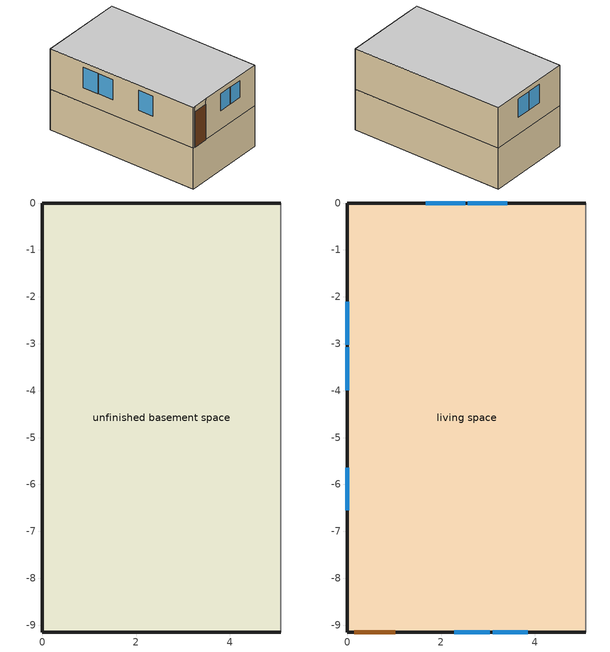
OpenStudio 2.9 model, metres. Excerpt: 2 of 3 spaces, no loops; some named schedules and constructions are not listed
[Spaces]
unfinished basement space
 floor foundation (FloorFndGrndUnfinB): 0,-9.14 0,0 5.08,0 5.08,-9.14 z-2.44
 wall foundation (WallFndGrndUnfinB): 5.08,0 0,0 0,-9.14 5.08,-9.14 z-2.44:0
 wall adiabatic (WallFndGrndUnfinB Reversed): 5.08,-9.14 5.08,0 z-2.44:0
 roof outside (FloorUnfinBInsFin): 5.08,-9.14 5.08,0 0,0 0,-9.14 z0
living space
 floor adiabatic (FloorUnfinBInsFin Reversed): 0,-9.14 0,0 5.08,0 5.08,-9.14 z0
 wall outside (WallExtInsFin): 5.08,0 0,0 0,-9.14 0.13,-9.14 1.05,-9.14 5.08,-9.14 z0:2.44
 wall adiabatic (WallIntFinUninsFin Reversed): 5.08,-9.14 5.08,0 z0:2.44
 window (WindowConstruction): 2.28,-9.14 3.03,-9.14 / 3.09,-9.14 3.85,-9.14 z1.13:2.13; 3.41,0 2.57,0 / 2.51,0 1.67,0 z1.02:2.13; 0,-2.1 0,-3.02 / 0,-3.08 0,-3.99 / 0,-5.64 0,-6.55 z0.91:2.13
 door (Door): 0.15,-9.14 1.02,-9.14 z0:2.13
 ceiling adiabatic (SurfaceTypeRoofAdiabatic Reversed): 5.08,-9.14 5.08,0 0,0 0,-9.14 z2.44
[Schedule:Rule] Apply Sunday=Yes; Apply Monday=Yes; Apply Tuesday=Yes; Apply Wednesday=Yes; Apply Thursday=Yes; Apply Friday=Yes; Apply Saturday=Yes
res cd electric schedule allday ruleset7: Schedule Ruleset=res cd electric schedule; Rule Order=0; Day Schedule=res cd electric schedule allday7; Date Specification Type=SpecificDates; Specific Month 1=1; Specific Day 1=7; Specific Month 2=1; Specific Day 2=14; Specific Month 3=1; Specific Day 3=21; Specific Month 4=1; Specific Day 4=28; Specific Month 5=2; Specific Day 5=4; Specific Month 6=2; Specific Day 6=11; Specific Month 7=2; Specific Day 7=18; Specific Month 8=2; Specific Day 8=25; Specific Month 9=3; Specific Day 9=4; Specific Month 10=3; Specific Day 10=11; Specific Month 11=3; Specific Day 11=18; Specific Month 12=3; Specific Day 12=25; Specific Month 13=4; Specific Day 13=1; Specific Month 14=4; Specific Day 14=8; Specific Month 15=4; Specific Day 15=15; Specific Month 16=4; Specific Day 16=22; Specific Month 17=4; Specific Day 17=29; Specific Month 18=5; Specific Day 18=6; Specific Month 19=5; Specific Day 19=13; Specific Month 20=5; Specific Day 20=20; Specific Month 21=5; Specific Day 21=27; Specific Month 22=6; Specific Day 22=3; Specific Month 23=6; Specific Day 23=10; Specific Month 24=6; Specific Day 24=17; Specific Month 25=6; Specific Day 25=24; Specific Month 26=7; Specific Day 26=1; Specific Month 27=7; Specific Day 27=8; Specific Month 28=7; Specific Day 28=15; Specific Month 29=7; Specific Day 29=22; Specific Month 30=7; Specific Day 30=29; Specific Month 31=8; Specific Day 31=5; Specific Month 32=8; Specific Day 32=12; Specific Month 33=8; Specific Day 33=19; Specific Month 34=8; Specific Day 34=26; Specific Month 35=9; Specific Day 35=2; Specific Month 36=9; Specific Day 36=9; Specific Month 37=9; Specific Day 37=16; Specific Month 38=9; Specific Day 38=23; Specific Month 39=9; Specific Day 39=30; Specific Month 40=10; Specific Day 40=7; Specific Month 41=10; Specific Day 41=14; Specific Month 42=10; Specific Day 42=21; Specific Month 43=10; Specific Day 43=28; Specific Month 44=11; Specific Day 44=4; Specific Month 45=11; Specific Day 45=11; Specific Month 46=11; Specific Day 46=18; Specific Month 47=11; Specific Day 47=25; Specific Month 48=12; Specific Day 48=2; Specific Month 49=12; Specific Day 49=9; Specific Month 50=12; Specific Day 50=16; Specific Month 51=12; Specific Day 51=23; Specific Month 52=12; Specific Day 52=30
res dw schedule allday ruleset1: Schedule Ruleset=res dw schedule; Rule Order=6; Day Schedule=res dw schedule allday1; Date Specification Type=SpecificDates; Specific Month 1=1; Specific Day 1=1; Specific Month 2=1; Specific Day 2=8; Specific Month 3=1; Specific Day 3=15; Specific Month 4=1; Specific Day 4=22; Specific Month 5=1; Specific Day 5=29; Specific Month 6=2; Specific Day 6=5; Specific Month 7=2; Specific Day 7=12; Specific Month 8=2; Specific Day 8=19; Specific Month 9=2; Specific Day 9=26; Specific Month 10=3; Specific Day 10=5; Specific Month 11=3; Specific Day 11=12; Specific Month 12=3; Specific Day 12=19; Specific Month 13=3; Specific Day 13=26; Specific Month 14=4; Specific Day 14=2; Specific Month 15=4; Specific Day 15=9; Specific Month 16=4; Specific Day 16=16; Specific Month 17=4; Specific Day 17=23; Specific Month 18=4; Specific Day 18=30; Specific Month 19=5; Specific Day 19=7; Specific Month 20=5; Specific Day 20=14; Specific Month 21=5; Specific Day 21=21; Specific Month 22=5; Specific Day 22=28; Specific Month 23=6; Specific Day 23=4; Specific Month 24=6; Specific Day 24=11; Specific Month 25=6; Specific Day 25=18; Specific Month 26=6; Specific Day 26=25; Specific Month 27=7; Specific Day 27=2; Specific Month 28=7; Specific Day 28=9; Specific Month 29=7; Specific Day 29=16; Specific Month 30=7; Specific Day 30=23; Specific Month 31=7; Specific Day 31=30; Specific Month 32=8; Specific Day 32=6; Specific Month 33=8; Specific Day 33=13; Specific Month 34=8; Specific Day 34=20; Specific Month 35=8; Specific Day 35=27; Specific Month 36=9; Specific Day 36=3; Specific Month 37=9; Specific Day 37=10; Specific Month 38=9; Specific Day 38=17; Specific Month 39=9; Specific Day 39=24; Specific Month 40=10; Specific Day 40=1; Specific Month 41=10; Specific Day 41=8; Specific Month 42=10; Specific Day 42=15; Specific Month 43=10; Specific Day 43=22; Specific Month 44=10; Specific Day 44=29; Specific Month 45=11; Specific Day 45=5; Specific Month 46=11; Specific Day 46=12; Specific Month 47=11; Specific Day 47=19; Specific Month 48=11; Specific Day 48=26; Specific Month 49=12; Specific Day 49=3; Specific Month 50=12; Specific Day 50=10; Specific Month 51=12; Specific Day 51=17; Specific Month 52=12; Specific Day 52=24; Specific Month 53=12; Specific Day 53=31
res dw schedule allday ruleset2: Schedule Ruleset=res dw schedule; Rule Order=5; Day Schedule=res dw schedule allday2; Date Specification Type=SpecificDates; Specific Month 1=1; Specific Day 1=2; Specific Month 2=1; Specific Day 2=9; Specific Month 3=1; Specific Day 3=16; Specific Month 4=1; Specific Day 4=23; Specific Month 5=1; Specific Day 5=30; Specific Month 6=2; Specific Day 6=6; Specific Month 7=2; Specific Day 7=13; Specific Month 8=2; Specific Day 8=20; Specific Month 9=2; Specific Day 9=27; Specific Month 10=3; Specific Day 10=6; Specific Month 11=3; Specific Day 11=13; Specific Month 12=3; Specific Day 12=20; Specific Month 13=3; Specific Day 13=27; Specific Month 14=4; Specific Day 14=3; Specific Month 15=4; Specific Day 15=10; Specific Month 16=4; Specific Day 16=17; Specific Month 17=4; Specific Day 17=24; Specific Month 18=5; Specific Day 18=1; Specific Month 19=5; Specific Day 19=8; Specific Month 20=5; Specific Day 20=15; Specific Month 21=5; Specific Day 21=22; Specific Month 22=5; Specific Day 22=29; Specific Month 23=6; Specific Day 23=5; Specific Month 24=6; Specific Day 24=12; Specific Month 25=6; Specific Day 25=19; Specific Month 26=6; Specific Day 26=26; Specific Month 27=7; Specific Day 27=3; Specific Month 28=7; Specific Day 28=10; Specific Month 29=7; Specific Day 29=17; Specific Month 30=7; Specific Day 30=24; Specific Month 31=7; Specific Day 31=31; Specific Month 32=8; Specific Day 32=7; Specific Month 33=8; Specific Day 33=14; Specific Month 34=8; Specific Day 34=21; Specific Month 35=8; Specific Day 35=28; Specific Month 36=9; Specific Day 36=4; Specific Month 37=9; Specific Day 37=11; Specific Month 38=9; Specific Day 38=18; Specific Month 39=9; Specific Day 39=25; Specific Month 40=10; Specific Day 40=2; Specific Month 41=10; Specific Day 41=9; Specific Month 42=10; Specific Day 42=16; Specific Month 43=10; Specific Day 43=23; Specific Month 44=10; Specific Day 44=30; Specific Month 45=11; Specific Day 45=6; Specific Month 46=11; Specific Day 46=13; Specific Month 47=11; Specific Day 47=20; Specific Month 48=11; Specific Day 48=27; Specific Month 49=12; Specific Day 49=4; Specific Month 50=12; Specific Day 50=11; Specific Month 51=12; Specific Day 51=18; Specific Month 52=12; Specific Day 52=25
res dw schedule allday ruleset3: Schedule Ruleset=res dw schedule; Rule Order=4; Day Schedule=res dw schedule allday3; Date Specification Type=SpecificDates; Specific Month 1=1; Specific Day 1=3; Specific Month 2=1; Specific Day 2=10; Specific Month 3=1; Specific Day 3=17; Specific Month 4=1; Specific Day 4=24; Specific Month 5=1; Specific Day 5=31; Specific Month 6=2; Specific Day 6=7; Specific Month 7=2; Specific Day 7=14; Specific Month 8=2; Specific Day 8=21; Specific Month 9=2; Specific Day 9=28; Specific Month 10=3; Specific Day 10=7; Specific Month 11=3; Specific Day 11=14; Specific Month 12=3; Specific Day 12=21; Specific Month 13=3; Specific Day 13=28; Specific Month 14=4; Specific Day 14=4; Specific Month 15=4; Specific Day 15=11; Specific Month 16=4; Specific Day 16=18; Specific Month 17=4; Specific Day 17=25; Specific Month 18=5; Specific Day 18=2; Specific Month 19=5; Specific Day 19=9; Specific Month 20=5; Specific Day 20=16; Specific Month 21=5; Specific Day 21=23; Specific Month 22=5; Specific Day 22=30; Specific Month 23=6; Specific Day 23=6; Specific Month 24=6; Specific Day 24=13; Specific Month 25=6; Specific Day 25=20; Specific Month 26=6; Specific Day 26=27; Specific Month 27=7; Specific Day 27=4; Specific Month 28=7; Specific Day 28=11; Specific Month 29=7; Specific Day 29=18; Specific Month 30=7; Specific Day 30=25; Specific Month 31=8; Specific Day 31=1; Specific Month 32=8; Specific Day 32=8; Specific Month 33=8; Specific Day 33=15; Specific Month 34=8; Specific Day 34=22; Specific Month 35=8; Specific Day 35=29; Specific Month 36=9; Specific Day 36=5; Specific Month 37=9; Specific Day 37=12; Specific Month 38=9; Specific Day 38=19; Specific Month 39=9; Specific Day 39=26; Specific Month 40=10; Specific Day 40=3; Specific Month 41=10; Specific Day 41=10; Specific Month 42=10; Specific Day 42=17; Specific Month 43=10; Specific Day 43=24; Specific Month 44=10; Specific Day 44=31; Specific Month 45=11; Specific Day 45=7; Specific Month 46=11; Specific Day 46=14; Specific Month 47=11; Specific Day 47=21; Specific Month 48=11; Specific Day 48=28; Specific Month 49=12; Specific Day 49=5; Specific Month 50=12; Specific Day 50=12; Specific Month 51=12; Specific Day 51=19; Specific Month 52=12; Specific Day 52=26
res dw schedule allday ruleset4: Schedule Ruleset=res dw schedule; Rule Order=3; Day Schedule=res dw schedule allday4; Date Specification Type=SpecificDates; Specific Month 1=1; Specific Day 1=4; Specific Month 2=1; Specific Day 2=11; Specific Month 3=1; Specific Day 3=18; Specific Month 4=1; Specific Day 4=25; Specific Month 5=2; Specific Day 5=1; Specific Month 6=2; Specific Day 6=8; Specific Month 7=2; Specific Day 7=15; Specific Month 8=2; Specific Day 8=22; Specific Month 9=3; Specific Day 9=1; Specific Month 10=3; Specific Day 10=8; Specific Month 11=3; Specific Day 11=15; Specific Month 12=3; Specific Day 12=22; Specific Month 13=3; Specific Day 13=29; Specific Month 14=4; Specific Day 14=5; Specific Month 15=4; Specific Day 15=12; Specific Month 16=4; Specific Day 16=19; Specific Month 17=4; Specific Day 17=26; Specific Month 18=5; Specific Day 18=3; Specific Month 19=5; Specific Day 19=10; Specific Month 20=5; Specific Day 20=17; Specific Month 21=5; Specific Day 21=24; Specific Month 22=5; Specific Day 22=31; Specific Month 23=6; Specific Day 23=7; Specific Month 24=6; Specific Day 24=14; Specific Month 25=6; Specific Day 25=21; Specific Month 26=6; Specific Day 26=28; Specific Month 27=7; Specific Day 27=5; Specific Month 28=7; Specific Day 28=12; Specific Month 29=7; Specific Day 29=19; Specific Month 30=7; Specific Day 30=26; Specific Month 31=8; Specific Day 31=2; Specific Month 32=8; Specific Day 32=9; Specific Month 33=8; Specific Day 33=16; Specific Month 34=8; Specific Day 34=23; Specific Month 35=8; Specific Day 35=30; Specific Month 36=9; Specific Day 36=6; Specific Month 37=9; Specific Day 37=13; Specific Month 38=9; Specific Day 38=20; Specific Month 39=9; Specific Day 39=27; Specific Month 40=10; Specific Day 40=4; Specific Month 41=10; Specific Day 41=11; Specific Month 42=10; Specific Day 42=18; Specific Month 43=10; Specific Day 43=25; Specific Month 44=11; Specific Day 44=1; Specific Month 45=11; Specific Day 45=8; Specific Month 46=11; Specific Day 46=15; Specific Month 47=11; Specific Day 47=22; Specific Month 48=11; Specific Day 48=29; Specific Month 49=12; Specific Day 49=6; Specific Month 50=12; Specific Day 50=13; Specific Month 51=12; Specific Day 51=20; Specific Month 52=12; Specific Day 52=27
res dw schedule allday ruleset5: Schedule Ruleset=res dw schedule; Rule Order=2; Day Schedule=res dw schedule allday5; Date Specification Type=SpecificDates; Specific Month 1=1; Specific Day 1=5; Specific Month 2=1; Specific Day 2=12; Specific Month 3=1; Specific Day 3=19; Specific Month 4=1; Specific Day 4=26; Specific Month 5=2; Specific Day 5=2; Specific Month 6=2; Specific Day 6=9; Specific Month 7=2; Specific Day 7=16; Specific Month 8=2; Specific Day 8=23; Specific Month 9=3; Specific Day 9=2; Specific Month 10=3; Specific Day 10=9; Specific Month 11=3; Specific Day 11=16; Specific Month 12=3; Specific Day 12=23; Specific Month 13=3; Specific Day 13=30; Specific Month 14=4; Specific Day 14=6; Specific Month 15=4; Specific Day 15=13; Specific Month 16=4; Specific Day 16=20; Specific Month 17=4; Specific Day 17=27; Specific Month 18=5; Specific Day 18=4; Specific Month 19=5; Specific Day 19=11; Specific Month 20=5; Specific Day 20=18; Specific Month 21=5; Specific Day 21=25; Specific Month 22=6; Specific Day 22=1; Specific Month 23=6; Specific Day 23=8; Specific Month 24=6; Specific Day 24=15; Specific Month 25=6; Specific Day 25=22; Specific Month 26=6; Specific Day 26=29; Specific Month 27=7; Specific Day 27=6; Specific Month 28=7; Specific Day 28=13; Specific Month 29=7; Specific Day 29=20; Specific Month 30=7; Specific Day 30=27; Specific Month 31=8; Specific Day 31=3; Specific Month 32=8; Specific Day 32=10; Specific Month 33=8; Specific Day 33=17; Specific Month 34=8; Specific Day 34=24; Specific Month 35=8; Specific Day 35=31; Specific Month 36=9; Specific Day 36=7; Specific Month 37=9; Specific Day 37=14; Specific Month 38=9; Specific Day 38=21; Specific Month 39=9; Specific Day 39=28; Specific Month 40=10; Specific Day 40=5; Specific Month 41=10; Specific Day 41=12; Specific Month 42=10; Specific Day 42=19; Specific Month 43=10; Specific Day 43=26; Specific Month 44=11; Specific Day 44=2; Specific Month 45=11; Specific Day 45=9; Specific Month 46=11; Specific Day 46=16; Specific Month 47=11; Specific Day 47=23; Specific Month 48=11; Specific Day 48=30; Specific Month 49=12; Specific Day 49=7; Specific Month 50=12; Specific Day 50=14; Specific Month 51=12; Specific Day 51=21; Specific Month 52=12; Specific Day 52=28
res dw schedule allday ruleset6: Schedule Ruleset=res dw schedule; Rule Order=1; Day Schedule=res dw schedule allday6; Date Specification Type=SpecificDates; Specific Month 1=1; Specific Day 1=6; Specific Month 2=1; Specific Day 2=13; Specific Month 3=1; Specific Day 3=20; Specific Month 4=1; Specific Day 4=27; Specific Month 5=2; Specific Day 5=3; Specific Month 6=2; Specific Day 6=10; Specific Month 7=2; Specific Day 7=17; Specific Month 8=2; Specific Day 8=24; Specific Month 9=3; Specific Day 9=3; Specific Month 10=3; Specific Day 10=10; Specific Month 11=3; Specific Day 11=17; Specific Month 12=3; Specific Day 12=24; Specific Month 13=3; Specific Day 13=31; Specific Month 14=4; Specific Day 14=7; Specific Month 15=4; Specific Day 15=14; Specific Month 16=4; Specific Day 16=21; Specific Month 17=4; Specific Day 17=28; Specific Month 18=5; Specific Day 18=5; Specific Month 19=5; Specific Day 19=12; Specific Month 20=5; Specific Day 20=19; Specific Month 21=5; Specific Day 21=26; Specific Month 22=6; Specific Day 22=2; Specific Month 23=6; Specific Day 23=9; Specific Month 24=6; Specific Day 24=16; Specific Month 25=6; Specific Day 25=23; Specific Month 26=6; Specific Day 26=30; Specific Month 27=7; Specific Day 27=7; Specific Month 28=7; Specific Day 28=14; Specific Month 29=7; Specific Day 29=21; Specific Month 30=7; Specific Day 30=28; Specific Month 31=8; Specific Day 31=4; Specific Month 32=8; Specific Day 32=11; Specific Month 33=8; Specific Day 33=18; Specific Month 34=8; Specific Day 34=25; Specific Month 35=9; Specific Day 35=1; Specific Month 36=9; Specific Day 36=8; Specific Month 37=9; Specific Day 37=15; Specific Month 38=9; Specific Day 38=22; Specific Month 39=9; Specific Day 39=29; Specific Month 40=10; Specific Day 40=6; Specific Month 41=10; Specific Day 41=13; Specific Month 42=10; Specific Day 42=20; Specific Month 43=10; Specific Day 43=27; Specific Month 44=11; Specific Day 44=3; Specific Month 45=11; Specific Day 45=10; Specific Month 46=11; Specific Day 46=17; Specific Month 47=11; Specific Day 47=24; Specific Month 48=12; Specific Day 48=1; Specific Month 49=12; Specific Day 49=8; Specific Month 50=12; Specific Day 50=15; Specific Month 51=12; Specific Day 51=22; Specific Month 52=12; Specific Day 52=29
res dw schedule allday ruleset7: Schedule Ruleset=res dw schedule; Rule Order=0; Day Schedule=res dw schedule allday7; Date Specification Type=SpecificDates; Specific Month 1=1; Specific Day 1=7; Specific Month 2=1; Specific Day 2=14; Specific Month 3=1; Specific Day 3=21; Specific Month 4=1; Specific Day 4=28; Specific Month 5=2; Specific Day 5=4; Specific Month 6=2; Specific Day 6=11; Specific Month 7=2; Specific Day 7=18; Specific Month 8=2; Specific Day 8=25; Specific Month 9=3; Specific Day 9=4; Specific Month 10=3; Specific Day 10=11; Specific Month 11=3; Specific Day 11=18; Specific Month 12=3; Specific Day 12=25; Specific Month 13=4; Specific Day 13=1; Specific Month 14=4; Specific Day 14=8; Specific Month 15=4; Specific Day 15=15; Specific Month 16=4; Specific Day 16=22; Specific Month 17=4; Specific Day 17=29; Specific Month 18=5; Specific Day 18=6; Specific Month 19=5; Specific Day 19=13; Specific Month 20=5; Specific Day 20=20; Specific Month 21=5; Specific Day 21=27; Specific Month 22=6; Specific Day 22=3; Specific Month 23=6; Specific Day 23=10; Specific Month 24=6; Specific Day 24=17; Specific Month 25=6; Specific Day 25=24; Specific Month 26=7; Specific Day 26=1; Specific Month 27=7; Specific Day 27=8; Specific Month 28=7; Specific Day 28=15; Specific Month 29=7; Specific Day 29=22; Specific Month 30=7; Specific Day 30=29; Specific Month 31=8; Specific Day 31=5; Specific Month 32=8; Specific Day 32=12; Specific Month 33=8; Specific Day 33=19; Specific Month 34=8; Specific Day 34=26; Specific Month 35=9; Specific Day 35=2; Specific Month 36=9; Specific Day 36=9; Specific Month 37=9; Specific Day 37=16; Specific Month 38=9; Specific Day 38=23; Specific Month 39=9; Specific Day 39=30; Specific Month 40=10; Specific Day 40=7; Specific Month 41=10; Specific Day 41=14; Specific Month 42=10; Specific Day 42=21; Specific Month 43=10; Specific Day 43=28; Specific Month 44=11; Specific Day 44=4; Specific Month 45=11; Specific Day 45=11; Specific Month 46=11; Specific Day 46=18; Specific Month 47=11; Specific Day 47=25; Specific Month 48=12; Specific Day 48=2; Specific Month 49=12; Specific Day 49=9; Specific Month 50=12; Specific Day 50=16; Specific Month 51=12; Specific Day 51=23; Specific Month 52=12; Specific Day 52=30
res range electric|false schedule allday rule1: Schedule Ruleset=res range electric|false schedule; Rule Order=11; Day Schedule=res range electric|false schedule allday1; Date Specification Type=DateRange; Start Month=1; Start Day=1; End Month=1; End Day=31
res range electric|false schedule allday rule2: Schedule Ruleset=res range electric|false schedule; Rule Order=10; Day Schedule=res range electric|false schedule allday2; Date Specification Type=DateRange; Start Month=2; Start Day=1; End Month=2; End Day=28
res range electric|false schedule allday rule3: Schedule Ruleset=res range electric|false schedule; Rule Order=9; Day Schedule=res range electric|false schedule allday3; Date Specification Type=DateRange; Start Month=3; Start Day=1; End Month=3; End Day=31
res range electric|false schedule allday rule4: Schedule Ruleset=res range electric|false schedule; Rule Order=8; Day Schedule=res range electric|false schedule allday4; Date Specification Type=DateRange; Start Month=4; Start Day=1; End Month=4; End Day=30
res range electric|false schedule allday rule5: Schedule Ruleset=res range electric|false schedule; Rule Order=7; Day Schedule=res range electric|false schedule allday5; Date Specification Type=DateRange; Start Month=5; Start Day=1; End Month=5; End Day=31
res range electric|false schedule allday rule6: Schedule Ruleset=res range electric|false schedule; Rule Order=6; Day Schedule=res range electric|false schedule allday6; Date Specification Type=DateRange; Start Month=6; Start Day=1; End Month=6; End Day=30
res range electric|false schedule allday rule7: Schedule Ruleset=res range electric|false schedule; Rule Order=5; Day Schedule=res range electric|false schedule allday7; Date Specification Type=DateRange; Start Month=7; Start Day=1; End Month=7; End Day=31
res range electric|false schedule allday rule8: Schedule Ruleset=res range electric|false schedule; Rule Order=4; Day Schedule=res range electric|false schedule allday8; Date Specification Type=DateRange; Start Month=8; Start Day=1; End Month=8; End Day=31
res range electric|false schedule allday rule9: Schedule Ruleset=res range electric|false schedule; Rule Order=3; Day Schedule=res range electric|false schedule allday9; Date Specification Type=DateRange; Start Month=9; Start Day=1; End Month=9; End Day=30
res range electric|false schedule allday rule10: Schedule Ruleset=res range electric|false schedule; Rule Order=2; Day Schedule=res range electric|false schedule allday10; Date Specification Type=DateRange; Start Month=10; Start Day=1; End Month=10; End Day=31
res range electric|false schedule allday rule11: Schedule Ruleset=res range electric|false schedule; Rule Order=1; Day Schedule=res range electric|false schedule allday11; Date Specification Type=DateRange; Start Month=11; Start Day=1; End Month=11; End Day=30
res range electric|false schedule allday rule12: Schedule Ruleset=res range electric|false schedule; Rule Order=0; Day Schedule=res range electric|false schedule allday12; Date Specification Type=DateRange; Start Month=12; Start Day=1; End Month=12; End Day=31
res lighting interior allday rule1: Schedule Ruleset=res lighting interior; Rule Order=11; Day Schedule=res lighting interior allday1; Date Specification Type=DateRange; Start Month=1; Start Day=1; End Month=1; End Day=31
res lighting interior allday rule2: Schedule Ruleset=res lighting interior; Rule Order=10; Day Schedule=res lighting interior allday2; Date Specification Type=DateRange; Start Month=2; Start Day=1; End Month=2; End Day=28
res lighting interior allday rule3: Schedule Ruleset=res lighting interior; Rule Order=9; Day Schedule=res lighting interior allday3; Date Specification Type=DateRange; Start Month=3; Start Day=1; End Month=3; End Day=31
res lighting interior allday rule4: Schedule Ruleset=res lighting interior; Rule Order=8; Day Schedule=res lighting interior allday4; Date Specification Type=DateRange; Start Month=4; Start Day=1; End Month=4; End Day=30
res lighting interior allday rule5: Schedule Ruleset=res lighting interior; Rule Order=7; Day Schedule=res lighting interior allday5; Date Specification Type=DateRange; Start Month=5; Start Day=1; End Month=5; End Day=31
res lighting interior allday rule6: Schedule Ruleset=res lighting interior; Rule Order=6; Day Schedule=res lighting interior allday6; Date Specification Type=DateRange; Start Month=6; Start Day=1; End Month=6; End Day=30
res lighting interior allday rule7: Schedule Ruleset=res lighting interior; Rule Order=5; Day Schedule=res lighting interior allday7; Date Specification Type=DateRange; Start Month=7; Start Day=1; End Month=7; End Day=31
res lighting interior allday rule8: Schedule Ruleset=res lighting interior; Rule Order=4; Day Schedule=res lighting interior allday8; Date Specification Type=DateRange; Start Month=8; Start Day=1; End Month=8; End Day=31
res lighting interior allday rule9: Schedule Ruleset=res lighting interior; Rule Order=3; Day Schedule=res lighting interior allday9; Date Specification Type=DateRange; Start Month=9; Start Day=1; End Month=9; End Day=30
res lighting interior allday rule10: Schedule Ruleset=res lighting interior; Rule Order=2; Day Schedule=res lighting interior allday10; Date Specification Type=DateRange; Start Month=10; Start Day=1; End Month=10; End Day=31
res lighting interior allday rule11: Schedule Ruleset=res lighting interior; Rule Order=1; Day Schedule=res lighting interior allday11; Date Specification Type=DateRange; Start Month=11; Start Day=1; End Month=11; End Day=30
res lighting interior allday rule12: Schedule Ruleset=res lighting interior; Rule Order=0; Day Schedule=res lighting interior allday12; Date Specification Type=DateRange; Start Month=12; Start Day=1; End Month=12; End Day=31
res lighting exterior allday rule1: Schedule Ruleset=res lighting exterior; Rule Order=11; Day Schedule=res lighting exterior allday1; Date Specification Type=DateRange; Start Month=1; Start Day=1; End Month=1; End Day=31
res lighting exterior allday rule2: Schedule Ruleset=res lighting exterior; Rule Order=10; Day Schedule=res lighting exterior allday2; Date Specification Type=DateRange; Start Month=2; Start Day=1; End Month=2; End Day=28
res lighting exterior allday rule3: Schedule Ruleset=res lighting exterior; Rule Order=9; Day Schedule=res lighting exterior allday3; Date Specification Type=DateRange; Start Month=3; Start Day=1; End Month=3; End Day=31
res lighting exterior allday rule4: Schedule Ruleset=res lighting exterior; Rule Order=8; Day Schedule=res lighting exterior allday4; Date Specification Type=DateRange; Start Month=4; Start Day=1; End Month=4; End Day=30
res lighting exterior allday rule5: Schedule Ruleset=res lighting exterior; Rule Order=7; Day Schedule=res lighting exterior allday5; Date Specification Type=DateRange; Start Month=5; Start Day=1; End Month=5; End Day=31
res lighting exterior allday rule6: Schedule Ruleset=res lighting exterior; Rule Order=6; Day Schedule=res lighting exterior allday6; Date Specification Type=DateRange; Start Month=6; Start Day=1; End Month=6; End Day=30
res lighting exterior allday rule7: Schedule Ruleset=res lighting exterior; Rule Order=5; Day Schedule=res lighting exterior allday7; Date Specification Type=DateRange; Start Month=7; Start Day=1; End Month=7; End Day=31
res lighting exterior allday rule8: Schedule Ruleset=res lighting exterior; Rule Order=4; Day Schedule=res lighting exterior allday8; Date Specification Type=DateRange; Start Month=8; Start Day=1; End Month=8; End Day=31
res lighting exterior allday rule9: Schedule Ruleset=res lighting exterior; Rule Order=3; Day Schedule=res lighting exterior allday9; Date Specification Type=DateRange; Start Month=9; Start Day=1; End Month=9; End Day=30
res lighting exterior allday rule10: Schedule Ruleset=res lighting exterior; Rule Order=2; Day Schedule=res lighting exterior allday10; Date Specification Type=DateRange; Start Month=10; Start Day=1; End Month=10; End Day=31
res lighting exterior allday rule11: Schedule Ruleset=res lighting exterior; Rule Order=1; Day Schedule=res lighting exterior allday11; Date Specification Type=DateRange; Start Month=11; Start Day=1; End Month=11; End Day=30
res lighting exterior allday rule12: Schedule Ruleset=res lighting exterior; Rule Order=0; Day Schedule=res lighting exterior allday12; Date Specification Type=DateRange; Start Month=12; Start Day=1; End Month=12; End Day=31
res misc plug loads schedule allday rule1: Schedule Ruleset=res misc plug loads schedule; Rule Order=11; Day Schedule=res misc plug loads schedule allday1; Date Specification Type=DateRange; Start Month=1; Start Day=1; End Month=1; End Day=31
res misc plug loads schedule allday rule2: Schedule Ruleset=res misc plug loads schedule; Rule Order=10; Day Schedule=res misc plug loads schedule allday2; Date Specification Type=DateRange; Start Month=2; Start Day=1; End Month=2; End Day=28
res misc plug loads schedule allday rule3: Schedule Ruleset=res misc plug loads schedule; Rule Order=9; Day Schedule=res misc plug loads schedule allday3; Date Specification Type=DateRange; Start Month=3; Start Day=1; End Month=3; End Day=31
res misc plug loads schedule allday rule4: Schedule Ruleset=res misc plug loads schedule; Rule Order=8; Day Schedule=res misc plug loads schedule allday4; Date Specification Type=DateRange; Start Month=4; Start Day=1; End Month=4; End Day=30
res misc plug loads schedule allday rule5: Schedule Ruleset=res misc plug loads schedule; Rule Order=7; Day Schedule=res misc plug loads schedule allday5; Date Specification Type=DateRange; Start Month=5; Start Day=1; End Month=5; End Day=31
res misc plug loads schedule allday rule6: Schedule Ruleset=res misc plug loads schedule; Rule Order=6; Day Schedule=res misc plug loads schedule allday6; Date Specification Type=DateRange; Start Month=6; Start Day=1; End Month=6; End Day=30
res misc plug loads schedule allday rule7: Schedule Ruleset=res misc plug loads schedule; Rule Order=5; Day Schedule=res misc plug loads schedule allday7; Date Specification Type=DateRange; Start Month=7; Start Day=1; End Month=7; End Day=31
res misc plug loads schedule allday rule8: Schedule Ruleset=res misc plug loads schedule; Rule Order=4; Day Schedule=res misc plug loads schedule allday8; Date Specification Type=DateRange; Start Month=8; Start Day=1; End Month=8; End Day=31
res misc plug loads schedule allday rule9: Schedule Ruleset=res misc plug loads schedule; Rule Order=3; Day Schedule=res misc plug loads schedule allday9; Date Specification Type=DateRange; Start Month=9; Start Day=1; End Month=9; End Day=30
res misc plug loads schedule allday rule10: Schedule Ruleset=res misc plug loads schedule; Rule Order=2; Day Schedule=res misc plug loads schedule allday10; Date Specification Type=DateRange; Start Month=10; Start Day=1; End Month=10; End Day=31
res misc plug loads schedule allday rule11: Schedule Ruleset=res misc plug loads schedule; Rule Order=1; Day Schedule=res misc plug loads schedule allday11; Date Specification Type=DateRange; Start Month=11; Start Day=1; End Month=11; End Day=30
res misc plug loads schedule allday rule12: Schedule Ruleset=res misc plug loads schedule; Rule Order=0; Day Schedule=res misc plug loads schedule allday12; Date Specification Type=DateRange; Start Month=12; Start Day=1; End Month=12; End Day=31
res extra refrig schedule allday rule1: Schedule Ruleset=res extra refrig schedule; Rule Order=11; Day Schedule=res extra refrig schedule allday1; Date Specification Type=DateRange; Start Month=1; Start Day=1; End Month=1; End Day=31
res extra refrig schedule allday rule2: Schedule Ruleset=res extra refrig schedule; Rule Order=10; Day Schedule=res extra refrig schedule allday2; Date Specification Type=DateRange; Start Month=2; Start Day=1; End Month=2; End Day=28
res extra refrig schedule allday rule3: Schedule Ruleset=res extra refrig schedule; Rule Order=9; Day Schedule=res extra refrig schedule allday3; Date Specification Type=DateRange; Start Month=3; Start Day=1; End Month=3; End Day=31
res extra refrig schedule allday rule4: Schedule Ruleset=res extra refrig schedule; Rule Order=8; Day Schedule=res extra refrig schedule allday4; Date Specification Type=DateRange; Start Month=4; Start Day=1; End Month=4; End Day=30
res extra refrig schedule allday rule5: Schedule Ruleset=res extra refrig schedule; Rule Order=7; Day Schedule=res extra refrig schedule allday5; Date Specification Type=DateRange; Start Month=5; Start Day=1; End Month=5; End Day=31
res extra refrig schedule allday rule6: Schedule Ruleset=res extra refrig schedule; Rule Order=6; Day Schedule=res extra refrig schedule allday6; Date Specification Type=DateRange; Start Month=6; Start Day=1; End Month=6; End Day=30
res extra refrig schedule allday rule7: Schedule Ruleset=res extra refrig schedule; Rule Order=5; Day Schedule=res extra refrig schedule allday7; Date Specification Type=DateRange; Start Month=7; Start Day=1; End Month=7; End Day=31
res extra refrig schedule allday rule8: Schedule Ruleset=res extra refrig schedule; Rule Order=4; Day Schedule=res extra refrig schedule allday8; Date Specification Type=DateRange; Start Month=8; Start Day=1; End Month=8; End Day=31
res extra refrig schedule allday rule9: Schedule Ruleset=res extra refrig schedule; Rule Order=3; Day Schedule=res extra refrig schedule allday9; Date Specification Type=DateRange; Start Month=9; Start Day=1; End Month=9; End Day=30
res extra refrig schedule allday rule10: Schedule Ruleset=res extra refrig schedule; Rule Order=2; Day Schedule=res extra refrig schedule allday10; Date Specification Type=DateRange; Start Month=10; Start Day=1; End Month=10; End Day=31
res extra refrig schedule allday rule11: Schedule Ruleset=res extra refrig schedule; Rule Order=1; Day Schedule=res extra refrig schedule allday11; Date Specification Type=DateRange; Start Month=11; Start Day=1; End Month=11; End Day=30
res extra refrig schedule allday rule12: Schedule Ruleset=res extra refrig schedule; Rule Order=0; Day Schedule=res extra refrig schedule allday12; Date Specification Type=DateRange; Start Month=12; Start Day=1; End Month=12; End Day=31
res freezer schedule allday rule1: Schedule Ruleset=res freezer schedule; Rule Order=11; Day Schedule=res freezer schedule allday1; Date Specification Type=DateRange; Start Month=1; Start Day=1; End Month=1; End Day=31
res freezer schedule allday rule2: Schedule Ruleset=res freezer schedule; Rule Order=10; Day Schedule=res freezer schedule allday2; Date Specification Type=DateRange; Start Month=2; Start Day=1; End Month=2; End Day=28
res freezer schedule allday rule3: Schedule Ruleset=res freezer schedule; Rule Order=9; Day Schedule=res freezer schedule allday3; Date Specification Type=DateRange; Start Month=3; Start Day=1; End Month=3; End Day=31
res freezer schedule allday rule4: Schedule Ruleset=res freezer schedule; Rule Order=8; Day Schedule=res freezer schedule allday4; Date Specification Type=DateRange; Start Month=4; Start Day=1; End Month=4; End Day=30
res freezer schedule allday rule5: Schedule Ruleset=res freezer schedule; Rule Order=7; Day Schedule=res freezer schedule allday5; Date Specification Type=DateRange; Start Month=5; Start Day=1; End Month=5; End Day=31
res freezer schedule allday rule6: Schedule Ruleset=res freezer schedule; Rule Order=6; Day Schedule=res freezer schedule allday6; Date Specification Type=DateRange; Start Month=6; Start Day=1; End Month=6; End Day=30
res freezer schedule allday rule7: Schedule Ruleset=res freezer schedule; Rule Order=5; Day Schedule=res freezer schedule allday7; Date Specification Type=DateRange; Start Month=7; Start Day=1; End Month=7; End Day=31
res freezer schedule allday rule8: Schedule Ruleset=res freezer schedule; Rule Order=4; Day Schedule=res freezer schedule allday8; Date Specification Type=DateRange; Start Month=8; Start Day=1; End Month=8; End Day=31
res freezer schedule allday rule9: Schedule Ruleset=res freezer schedule; Rule Order=3; Day Schedule=res freezer schedule allday9; Date Specification Type=DateRange; Start Month=9; Start Day=1; End Month=9; End Day=30
res freezer schedule allday rule10: Schedule Ruleset=res freezer schedule; Rule Order=2; Day Schedule=res freezer schedule allday10; Date Specification Type=DateRange; Start Month=10; Start Day=1; End Month=10; End Day=31
res freezer schedule allday rule11: Schedule Ruleset=res freezer schedule; Rule Order=1; Day Schedule=res freezer schedule allday11; Date Specification Type=DateRange; Start Month=11; Start Day=1; End Month=11; End Day=30
res freezer schedule allday rule12: Schedule Ruleset=res freezer schedule; Rule Order=0; Day Schedule=res freezer schedule allday12; Date Specification Type=DateRange; Start Month=12; Start Day=1; End Month=12; End Day=31
res pool heater electric schedule allday rule1: Schedule Ruleset=res pool heater electric schedule; Rule Order=11; Day Schedule=res pool heater electric schedule allday1; Date Specification Type=DateRange; Start Month=1; Start Day=1; End Month=1; End Day=31
res pool heater electric schedule allday rule2: Schedule Ruleset=res pool heater electric schedule; Rule Order=10; Day Schedule=res pool heater electric schedule allday2; Date Specification Type=DateRange; Start Month=2; Start Day=1; End Month=2; End Day=28
res pool heater electric schedule allday rule3: Schedule Ruleset=res pool heater electric schedule; Rule Order=9; Day Schedule=res pool heater electric schedule allday3; Date Specification Type=DateRange; Start Month=3; Start Day=1; End Month=3; End Day=31
res pool heater electric schedule allday rule4: Schedule Ruleset=res pool heater electric schedule; Rule Order=8; Day Schedule=res pool heater electric schedule allday4; Date Specification Type=DateRange; Start Month=4; Start Day=1; End Month=4; End Day=30
res pool heater electric schedule allday rule5: Schedule Ruleset=res pool heater electric schedule; Rule Order=7; Day Schedule=res pool heater electric schedule allday5; Date Specification Type=DateRange; Start Month=5; Start Day=1; End Month=5; End Day=31
res pool heater electric schedule allday rule6: Schedule Ruleset=res pool heater electric schedule; Rule Order=6; Day Schedule=res pool heater electric schedule allday6; Date Specification Type=DateRange; Start Month=6; Start Day=1; End Month=6; End Day=30
res pool heater electric schedule allday rule7: Schedule Ruleset=res pool heater electric schedule; Rule Order=5; Day Schedule=res pool heater electric schedule allday7; Date Specification Type=DateRange; Start Month=7; Start Day=1; End Month=7; End Day=31
res pool heater electric schedule allday rule8: Schedule Ruleset=res pool heater electric schedule; Rule Order=4; Day Schedule=res pool heater electric schedule allday8; Date Specification Type=DateRange; Start Month=8; Start Day=1; End Month=8; End Day=31
res pool heater electric schedule allday rule9: Schedule Ruleset=res pool heater electric schedule; Rule Order=3; Day Schedule=res pool heater electric schedule allday9; Date Specification Type=DateRange; Start Month=9; Start Day=1; End Month=9; End Day=30
res pool heater electric schedule allday rule10: Schedule Ruleset=res pool heater electric schedule; Rule Order=2; Day Schedule=res pool heater electric schedule allday10; Date Specification Type=DateRange; Start Month=10; Start Day=1; End Month=10; End Day=31
res pool heater electric schedule allday rule11: Schedule Ruleset=res pool heater electric schedule; Rule Order=1; Day Schedule=res pool heater electric schedule allday11; Date Specification Type=DateRange; Start Month=11; Start Day=1; End Month=11; End Day=30
res pool heater electric schedule allday rule12: Schedule Ruleset=res pool heater electric schedule; Rule Order=0; Day Schedule=res pool heater electric schedule allday12; Date Specification Type=DateRange; Start Month=12; Start Day=1; End Month=12; End Day=31
res hot tub heater electric schedule allday rule1: Schedule Ruleset=res hot tub heater electric schedule; Rule Order=11; Day Schedule=res hot tub heater electric schedule allday1; Date Specification Type=DateRange; Start Month=1; Start Day=1; End Month=1; End Day=31
res hot tub heater electric schedule allday rule2: Schedule Ruleset=res hot tub heater electric schedule; Rule Order=10; Day Schedule=res hot tub heater electric schedule allday2; Date Specification Type=DateRange; Start Month=2; Start Day=1; End Month=2; End Day=28
res hot tub heater electric schedule allday rule3: Schedule Ruleset=res hot tub heater electric schedule; Rule Order=9; Day Schedule=res hot tub heater electric schedule allday3; Date Specification Type=DateRange; Start Month=3; Start Day=1; End Month=3; End Day=31
res hot tub heater electric schedule allday rule4: Schedule Ruleset=res hot tub heater electric schedule; Rule Order=8; Day Schedule=res hot tub heater electric schedule allday4; Date Specification Type=DateRange; Start Month=4; Start Day=1; End Month=4; End Day=30
res hot tub heater electric schedule allday rule5: Schedule Ruleset=res hot tub heater electric schedule; Rule Order=7; Day Schedule=res hot tub heater electric schedule allday5; Date Specification Type=DateRange; Start Month=5; Start Day=1; End Month=5; End Day=31
res hot tub heater electric schedule allday rule6: Schedule Ruleset=res hot tub heater electric schedule; Rule Order=6; Day Schedule=res hot tub heater electric schedule allday6; Date Specification Type=DateRange; Start Month=6; Start Day=1; End Month=6; End Day=30
res hot tub heater electric schedule allday rule7: Schedule Ruleset=res hot tub heater electric schedule; Rule Order=5; Day Schedule=res hot tub heater electric schedule allday7; Date Specification Type=DateRange; Start Month=7; Start Day=1; End Month=7; End Day=31
res hot tub heater electric schedule allday rule8: Schedule Ruleset=res hot tub heater electric schedule; Rule Order=4; Day Schedule=res hot tub heater electric schedule allday8; Date Specification Type=DateRange; Start Month=8; Start Day=1; End Month=8; End Day=31
res hot tub heater electric schedule allday rule9: Schedule Ruleset=res hot tub heater electric schedule; Rule Order=3; Day Schedule=res hot tub heater electric schedule allday9; Date Specification Type=DateRange; Start Month=9; Start Day=1; End Month=9; End Day=30
res hot tub heater electric schedule allday rule10: Schedule Ruleset=res hot tub heater electric schedule; Rule Order=2; Day Schedule=res hot tub heater electric schedule allday10; Date Specification Type=DateRange; Start Month=10; Start Day=1; End Month=10; End Day=31
res hot tub heater electric schedule allday rule11: Schedule Ruleset=res hot tub heater electric schedule; Rule Order=1; Day Schedule=res hot tub heater electric schedule allday11; Date Specification Type=DateRange; Start Month=11; Start Day=1; End Month=11; End Day=30
res hot tub heater electric schedule allday rule12: Schedule Ruleset=res hot tub heater electric schedule; Rule Order=0; Day Schedule=res hot tub heater electric schedule allday12; Date Specification Type=DateRange; Start Month=12; Start Day=1; End Month=12; End Day=31
res well pump schedule allday rule1: Schedule Ruleset=res well pump schedule; Rule Order=11; Day Schedule=res well pump schedule allday1; Date Specification Type=DateRange; Start Month=1; Start Day=1; End Month=1; End Day=31
res well pump schedule allday rule2: Schedule Ruleset=res well pump schedule; Rule Order=10; Day Schedule=res well pump schedule allday2; Date Specification Type=DateRange; Start Month=2; Start Day=1; End Month=2; End Day=28
res well pump schedule allday rule3: Schedule Ruleset=res well pump schedule; Rule Order=9; Day Schedule=res well pump schedule allday3; Date Specification Type=DateRange; Start Month=3; Start Day=1; End Month=3; End Day=31
res well pump schedule allday rule4: Schedule Ruleset=res well pump schedule; Rule Order=8; Day Schedule=res well pump schedule allday4; Date Specification Type=DateRange; Start Month=4; Start Day=1; End Month=4; End Day=30
res well pump schedule allday rule5: Schedule Ruleset=res well pump schedule; Rule Order=7; Day Schedule=res well pump schedule allday5; Date Specification Type=DateRange; Start Month=5; Start Day=1; End Month=5; End Day=31
res well pump schedule allday rule6: Schedule Ruleset=res well pump schedule; Rule Order=6; Day Schedule=res well pump schedule allday6; Date Specification Type=DateRange; Start Month=6; Start Day=1; End Month=6; End Day=30
res well pump schedule allday rule7: Schedule Ruleset=res well pump schedule; Rule Order=5; Day Schedule=res well pump schedule allday7; Date Specification Type=DateRange; Start Month=7; Start Day=1; End Month=7; End Day=31
res well pump schedule allday rule8: Schedule Ruleset=res well pump schedule; Rule Order=4; Day Schedule=res well pump schedule allday8; Date Specification Type=DateRange; Start Month=8; Start Day=1; End Month=8; End Day=31
res well pump schedule allday rule9: Schedule Ruleset=res well pump schedule; Rule Order=3; Day Schedule=res well pump schedule allday9; Date Specification Type=DateRange; Start Month=9; Start Day=1; End Month=9; End Day=30
res well pump schedule allday rule10: Schedule Ruleset=res well pump schedule; Rule Order=2; Day Schedule=res well pump schedule allday10; Date Specification Type=DateRange; Start Month=10; Start Day=1; End Month=10; End Day=31
res well pump schedule allday rule11: Schedule Ruleset=res well pump schedule; Rule Order=1; Day Schedule=res well pump schedule allday11; Date Specification Type=DateRange; Start Month=11; Start Day=1; End Month=11; End Day=30
res well pump schedule allday rule12: Schedule Ruleset=res well pump schedule; Rule Order=0; Day Schedule=res well pump schedule allday12; Date Specification Type=DateRange; Start Month=12; Start Day=1; End Month=12; End Day=31
res gas fireplace schedule allday rule1: Schedule Ruleset=res gas fireplace schedule; Rule Order=11; Day Schedule=res gas fireplace schedule allday1; Date Specification Type=DateRange; Start Month=1; Start Day=1; End Month=1; End Day=31
res gas fireplace schedule allday rule2: Schedule Ruleset=res gas fireplace schedule; Rule Order=10; Day Schedule=res gas fireplace schedule allday2; Date Specification Type=DateRange; Start Month=2; Start Day=1; End Month=2; End Day=28
res gas fireplace schedule allday rule3: Schedule Ruleset=res gas fireplace schedule; Rule Order=9; Day Schedule=res gas fireplace schedule allday3; Date Specification Type=DateRange; Start Month=3; Start Day=1; End Month=3; End Day=31
res gas fireplace schedule allday rule4: Schedule Ruleset=res gas fireplace schedule; Rule Order=8; Day Schedule=res gas fireplace schedule allday4; Date Specification Type=DateRange; Start Month=4; Start Day=1; End Month=4; End Day=30
res gas fireplace schedule allday rule5: Schedule Ruleset=res gas fireplace schedule; Rule Order=7; Day Schedule=res gas fireplace schedule allday5; Date Specification Type=DateRange; Start Month=5; Start Day=1; End Month=5; End Day=31
res gas fireplace schedule allday rule6: Schedule Ruleset=res gas fireplace schedule; Rule Order=6; Day Schedule=res gas fireplace schedule allday6; Date Specification Type=DateRange; Start Month=6; Start Day=1; End Month=6; End Day=30
res gas fireplace schedule allday rule7: Schedule Ruleset=res gas fireplace schedule; Rule Order=5; Day Schedule=res gas fireplace schedule allday7; Date Specification Type=DateRange; Start Month=7; Start Day=1; End Month=7; End Day=31
res gas fireplace schedule allday rule8: Schedule Ruleset=res gas fireplace schedule; Rule Order=4; Day Schedule=res gas fireplace schedule allday8; Date Specification Type=DateRange; Start Month=8; Start Day=1; End Month=8; End Day=31
res gas fireplace schedule allday rule9: Schedule Ruleset=res gas fireplace schedule; Rule Order=3; Day Schedule=res gas fireplace schedule allday9; Date Specification Type=DateRange; Start Month=9; Start Day=1; End Month=9; End Day=30
res gas fireplace schedule allday rule10: Schedule Ruleset=res gas fireplace schedule; Rule Order=2; Day Schedule=res gas fireplace schedule allday10; Date Specification Type=DateRange; Start Month=10; Start Day=1; End Month=10; End Day=31
res gas fireplace schedule allday rule11: Schedule Ruleset=res gas fireplace schedule; Rule Order=1; Day Schedule=res gas fireplace schedule allday11; Date Specification Type=DateRange; Start Month=11; Start Day=1; End Month=11; End Day=30
res gas fireplace schedule allday rule12: Schedule Ruleset=res gas fireplace schedule; Rule Order=0; Day Schedule=res gas fireplace schedule allday12; Date Specification Type=DateRange; Start Month=12; Start Day=1; End Month=12; End Day=31
res gas grill schedule allday rule1: Schedule Ruleset=res gas grill schedule; Rule Order=11; Day Schedule=res gas grill schedule allday1; Date Specification Type=DateRange; Start Month=1; Start Day=1; End Month=1; End Day=31
res gas grill schedule allday rule2: Schedule Ruleset=res gas grill schedule; Rule Order=10; Day Schedule=res gas grill schedule allday2; Date Specification Type=DateRange; Start Month=2; Start Day=1; End Month=2; End Day=28
res gas grill schedule allday rule3: Schedule Ruleset=res gas grill schedule; Rule Order=9; Day Schedule=res gas grill schedule allday3; Date Specification Type=DateRange; Start Month=3; Start Day=1; End Month=3; End Day=31
res gas grill schedule allday rule4: Schedule Ruleset=res gas grill schedule; Rule Order=8; Day Schedule=res gas grill schedule allday4; Date Specification Type=DateRange; Start Month=4; Start Day=1; End Month=4; End Day=30
res gas grill schedule allday rule5: Schedule Ruleset=res gas grill schedule; Rule Order=7; Day Schedule=res gas grill schedule allday5; Date Specification Type=DateRange; Start Month=5; Start Day=1; End Month=5; End Day=31
res gas grill schedule allday rule6: Schedule Ruleset=res gas grill schedule; Rule Order=6; Day Schedule=res gas grill schedule allday6; Date Specification Type=DateRange; Start Month=6; Start Day=1; End Month=6; End Day=30
res gas grill schedule allday rule7: Schedule Ruleset=res gas grill schedule; Rule Order=5; Day Schedule=res gas grill schedule allday7; Date Specification Type=DateRange; Start Month=7; Start Day=1; End Month=7; End Day=31
res gas grill schedule allday rule8: Schedule Ruleset=res gas grill schedule; Rule Order=4; Day Schedule=res gas grill schedule allday8; Date Specification Type=DateRange; Start Month=8; Start Day=1; End Month=8; End Day=31
res gas grill schedule allday rule9: Schedule Ruleset=res gas grill schedule; Rule Order=3; Day Schedule=res gas grill schedule allday9; Date Specification Type=DateRange; Start Month=9; Start Day=1; End Month=9; End Day=30
res gas grill schedule allday rule10: Schedule Ruleset=res gas grill schedule; Rule Order=2; Day Schedule=res gas grill schedule allday10; Date Specification Type=DateRange; Start Month=10; Start Day=1; End Month=10; End Day=31
res gas grill schedule allday rule11: Schedule Ruleset=res gas grill schedule; Rule Order=1; Day Schedule=res gas grill schedule allday11; Date Specification Type=DateRange; Start Month=11; Start Day=1; End Month=11; End Day=30
res gas grill schedule allday rule12: Schedule Ruleset=res gas grill schedule; Rule Order=0; Day Schedule=res gas grill schedule allday12; Date Specification Type=DateRange; Start Month=12; Start Day=1; End Month=12; End Day=31
res gas lighting schedule allday rule1: Schedule Ruleset=res gas lighting schedule; Rule Order=11; Day Schedule=res gas lighting schedule allday1; Date Specification Type=DateRange; Start Month=1; Start Day=1; End Month=1; End Day=31
res gas lighting schedule allday rule2: Schedule Ruleset=res gas lighting schedule; Rule Order=10; Day Schedule=res gas lighting schedule allday2; Date Specification Type=DateRange; Start Month=2; Start Day=1; End Month=2; End Day=28
res gas lighting schedule allday rule3: Schedule Ruleset=res gas lighting schedule; Rule Order=9; Day Schedule=res gas lighting schedule allday3; Date Specification Type=DateRange; Start Month=3; Start Day=1; End Month=3; End Day=31
res gas lighting schedule allday rule4: Schedule Ruleset=res gas lighting schedule; Rule Order=8; Day Schedule=res gas lighting schedule allday4; Date Specification Type=DateRange; Start Month=4; Start Day=1; End Month=4; End Day=30
res gas lighting schedule allday rule5: Schedule Ruleset=res gas lighting schedule; Rule Order=7; Day Schedule=res gas lighting schedule allday5; Date Specification Type=DateRange; Start Month=5; Start Day=1; End Month=5; End Day=31
res gas lighting schedule allday rule6: Schedule Ruleset=res gas lighting schedule; Rule Order=6; Day Schedule=res gas lighting schedule allday6; Date Specification Type=DateRange; Start Month=6; Start Day=1; End Month=6; End Day=30
res gas lighting schedule allday rule7: Schedule Ruleset=res gas lighting schedule; Rule Order=5; Day Schedule=res gas lighting schedule allday7; Date Specification Type=DateRange; Start Month=7; Start Day=1; End Month=7; End Day=31
res gas lighting schedule allday rule8: Schedule Ruleset=res gas lighting schedule; Rule Order=4; Day Schedule=res gas lighting schedule allday8; Date Specification Type=DateRange; Start Month=8; Start Day=1; End Month=8; End Day=31
res gas lighting schedule allday rule9: Schedule Ruleset=res gas lighting schedule; Rule Order=3; Day Schedule=res gas lighting schedule allday9; Date Specification Type=DateRange; Start Month=9; Start Day=1; End Month=9; End Day=30
res gas lighting schedule allday rule10: Schedule Ruleset=res gas lighting schedule; Rule Order=2; Day Schedule=res gas lighting schedule allday10; Date Specification Type=DateRange; Start Month=10; Start Day=1; End Month=10; End Day=31
res gas lighting schedule allday rule11: Schedule Ruleset=res gas lighting schedule; Rule Order=1; Day Schedule=res gas lighting schedule allday11; Date Specification Type=DateRange; Start Month=11; Start Day=1; End Month=11; End Day=30
res gas lighting schedule allday rule12: Schedule Ruleset=res gas lighting schedule; Rule Order=0; Day Schedule=res gas lighting schedule allday12; Date Specification Type=DateRange; Start Month=12; Start Day=1; End Month=12; End Day=31
res mv_1 dryer exhaust schedule allday ruleset5: Schedule Ruleset=res mv_1 dryer exhaust schedule; Rule Order=2; Day Schedule=res mv_1 dryer exhaust schedule allday5; Date Specification Type=SpecificDates; Specific Month 1=1; Specific Day 1=5; Specific Month 2=1; Specific Day 2=12; Specific Month 3=1; Specific Day 3=19; Specific Month 4=1; Specific Day 4=26; Specific Month 5=2; Specific Day 5=2; Specific Month 6=2; Specific Day 6=9; Specific Month 7=2; Specific Day 7=16; Specific Month 8=2; Specific Day 8=23; Specific Month 9=3; Specific Day 9=2; Specific Month 10=3; Specific Day 10=9; Specific Month 11=3; Specific Day 11=16; Specific Month 12=3; Specific Day 12=23; Specific Month 13=3; Specific Day 13=30; Specific Month 14=4; Specific Day 14=6; Specific Month 15=4; Specific Day 15=13; Specific Month 16=4; Specific Day 16=20; Specific Month 17=4; Specific Day 17=27; Specific Month 18=5; Specific Day 18=4; Specific Month 19=5; Specific Day 19=11; Specific Month 20=5; Specific Day 20=18; Specific Month 21=5; Specific Day 21=25; Specific Month 22=6; Specific Day 22=1; Specific Month 23=6; Specific Day 23=8; Specific Month 24=6; Specific Day 24=15; Specific Month 25=6; Specific Day 25=22; Specific Month 26=6; Specific Day 26=29; Specific Month 27=7; Specific Day 27=6; Specific Month 28=7; Specific Day 28=13; Specific Month 29=7; Specific Day 29=20; Specific Month 30=7; Specific Day 30=27; Specific Month 31=8; Specific Day 31=3; Specific Month 32=8; Specific Day 32=10; Specific Month 33=8; Specific Day 33=17; Specific Month 34=8; Specific Day 34=24; Specific Month 35=8; Specific Day 35=31; Specific Month 36=9; Specific Day 36=7; Specific Month 37=9; Specific Day 37=14; Specific Month 38=9; Specific Day 38=21; Specific Month 39=9; Specific Day 39=28; Specific Month 40=10; Specific Day 40=5; Specific Month 41=10; Specific Day 41=12; Specific Month 42=10; Specific Day 42=19; Specific Month 43=10; Specific Day 43=26; Specific Month 44=11; Specific Day 44=2; Specific Month 45=11; Specific Day 45=9; Specific Month 46=11; Specific Day 46=16; Specific Month 47=11; Specific Day 47=23; Specific Month 48=11; Specific Day 48=30; Specific Month 49=12; Specific Day 49=7; Specific Month 50=12; Specific Day 50=14; Specific Month 51=12; Specific Day 51=21; Specific Month 52=12; Specific Day 52=28
res mv_1 dryer exhaust schedule allday ruleset6: Schedule Ruleset=res mv_1 dryer exhaust schedule; Rule Order=1; Day Schedule=res mv_1 dryer exhaust schedule allday6; Date Specification Type=SpecificDates; Specific Month 1=1; Specific Day 1=6; Specific Month 2=1; Specific Day 2=13; Specific Month 3=1; Specific Day 3=20; Specific Month 4=1; Specific Day 4=27; Specific Month 5=2; Specific Day 5=3; Specific Month 6=2; Specific Day 6=10; Specific Month 7=2; Specific Day 7=17; Specific Month 8=2; Specific Day 8=24; Specific Month 9=3; Specific Day 9=3; Specific Month 10=3; Specific Day 10=10; Specific Month 11=3; Specific Day 11=17; Specific Month 12=3; Specific Day 12=24; Specific Month 13=3; Specific Day 13=31; Specific Month 14=4; Specific Day 14=7; Specific Month 15=4; Specific Day 15=14; Specific Month 16=4; Specific Day 16=21; Specific Month 17=4; Specific Day 17=28; Specific Month 18=5; Specific Day 18=5; Specific Month 19=5; Specific Day 19=12; Specific Month 20=5; Specific Day 20=19; Specific Month 21=5; Specific Day 21=26; Specific Month 22=6; Specific Day 22=2; Specific Month 23=6; Specific Day 23=9; Specific Month 24=6; Specific Day 24=16; Specific Month 25=6; Specific Day 25=23; Specific Month 26=6; Specific Day 26=30; Specific Month 27=7; Specific Day 27=7; Specific Month 28=7; Specific Day 28=14; Specific Month 29=7; Specific Day 29=21; Specific Month 30=7; Specific Day 30=28; Specific Month 31=8; Specific Day 31=4; Specific Month 32=8; Specific Day 32=11; Specific Month 33=8; Specific Day 33=18; Specific Month 34=8; Specific Day 34=25; Specific Month 35=9; Specific Day 35=1; Specific Month 36=9; Specific Day 36=8; Specific Month 37=9; Specific Day 37=15; Specific Month 38=9; Specific Day 38=22; Specific Month 39=9; Specific Day 39=29; Specific Month 40=10; Specific Day 40=6; Specific Month 41=10; Specific Day 41=13; Specific Month 42=10; Specific Day 42=20; Specific Month 43=10; Specific Day 43=27; Specific Month 44=11; Specific Day 44=3; Specific Month 45=11; Specific Day 45=10; Specific Month 46=11; Specific Day 46=17; Specific Month 47=11; Specific Day 47=24; Specific Month 48=12; Specific Day 48=1; Specific Month 49=12; Specific Day 49=8; Specific Month 50=12; Specific Day 50=15; Specific Month 51=12; Specific Day 51=22; Specific Month 52=12; Specific Day 52=29
